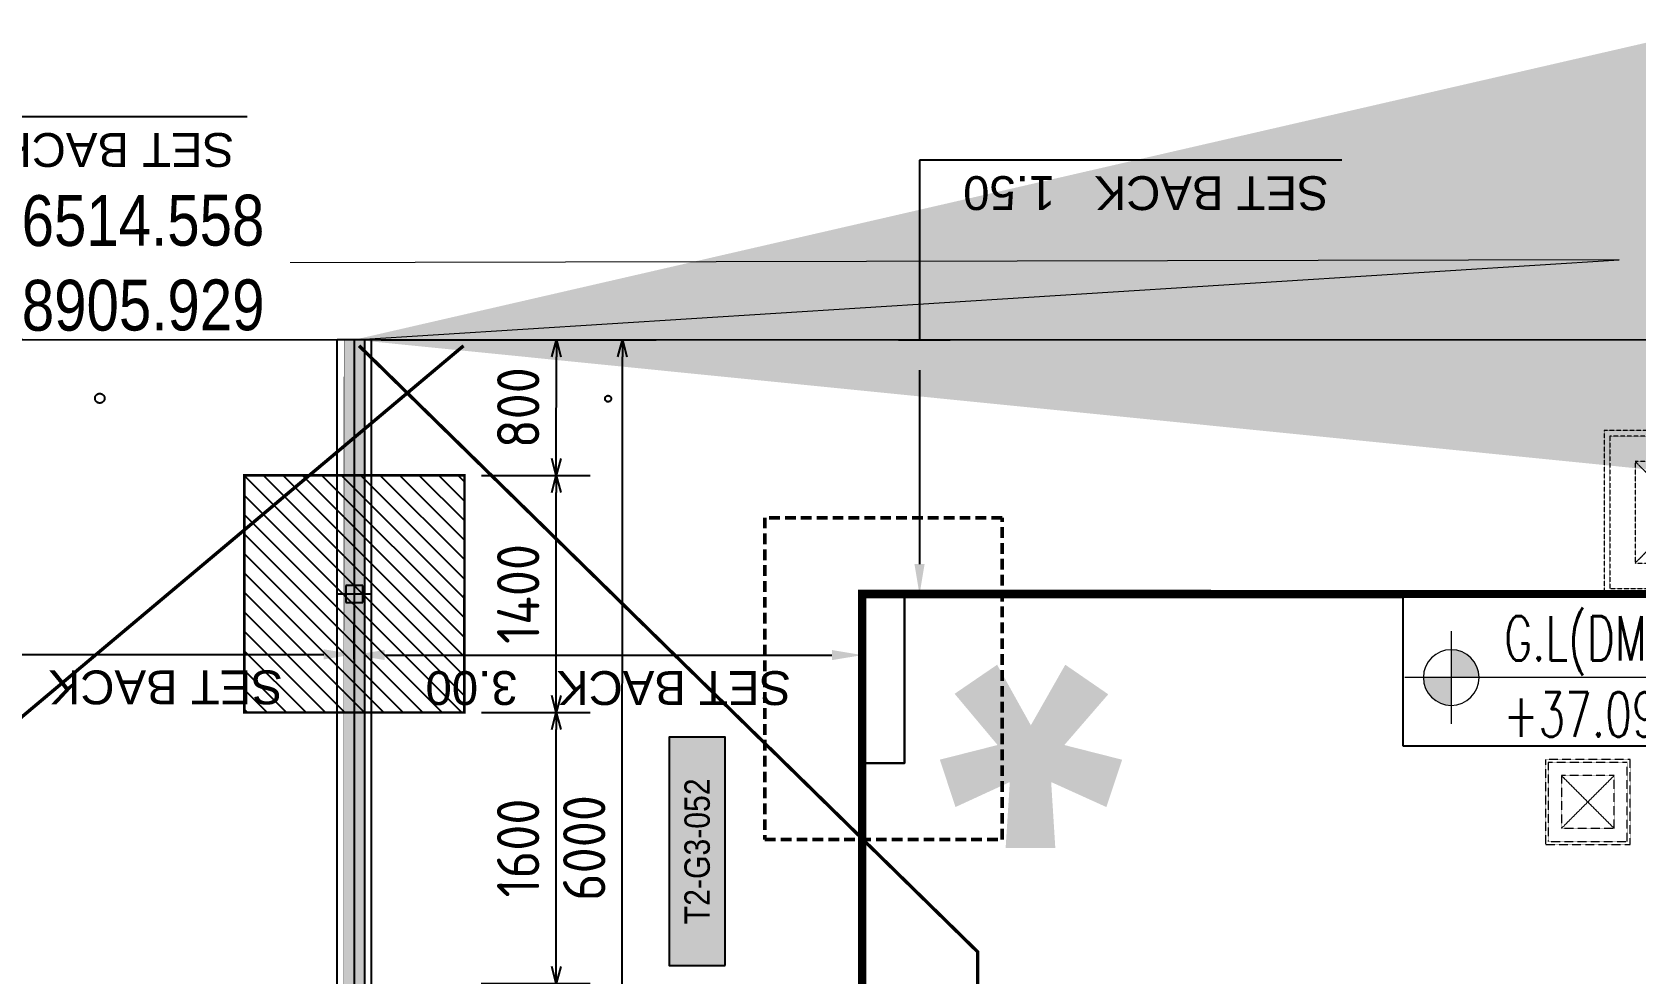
# Model space of a CAD drawing. Header units: centimetres. Extents: x -6122352 to 7132207, y -1694241 to 1947892.
# Drawn here: x 87774 to 97244, y -88209 to -82648 of the extents above; entities that cross this region are included whole.
import ezdxf
from ezdxf.enums import TextEntityAlignment as Align
from ezdxf.xclip import XClip

# ---------------------------------------------------------------- set-up
doc = ezdxf.new("R2010")
doc.units = ezdxf.units.CM
doc.header["$MEASUREMENT"] = 0
doc.header["$XCLIPFRAME"] = 2
doc.header["$PDMODE"] = 66
doc.header["$PDSIZE"] = 100
for name, pattern in [('23585-XR-AR-END-SETTING OUT PLAN$0$HIDDEN', [0.375, 0.25, -0.125]), ('DASHED2', [0.375, 0.25, -0.125]), ('XR-AR-END-SETTING OUT PLAN$0$23261-XR-AR-SI-GF$0$HIDDEN', [0.375, 0.25, -0.125])]:
    doc.linetypes.add(name, pattern=pattern)
for name, color, linetype in [('00-MI-DIM', 7, 'Continuous'), ('23585-XR-AR-BOUNDARY WALLS AND SETBACKS$0$setback', 7, 'XR-AR-END-SETTING OUT PLAN$0$23261-XR-AR-SI-GF$0$HIDDEN'), ('@MI-FOOTINGS', 7, 'Continuous'), ('@MI-REF LAYER', 7, 'Continuous'), ('@MI-TYPE-02', 6, 'Continuous'), ('B_TH_4', 7, 'Continuous'), ('PANEL-TAGS', 7, 'Continuous'), ('S-DIMENSION', 251, 'Continuous'), ('XREF1$0$S-LEVELS', 2, 'Continuous'), ('XREF1$0$TYPICAL NEW PROFILE', 3, 'Continuous')]:
    doc.layers.add(name, color=color, linetype=linetype)
doc.layers.add('08-Compound Wall-2', color=6, linetype='Continuous', lineweight=25, true_color=0xff00ff)
doc.layers.add('23585-XR-AR-DAMAC PLOT LIMITS$0$1-End units', color=7, linetype='Continuous', lineweight=5, true_color=0xf8991e)
for name, color, linetype, lineweight in [('23585-XR-AR-END-SETTING OUT PLAN$0$A-FLOR-UNDR', 8, '23585-XR-AR-END-SETTING OUT PLAN$0$HIDDEN', 5), ('@ Foundations', 4, 'DASHED2', 50), ('A-ANNO-TEXT', 3, 'Continuous', 25), ('XR-AR-END-SETTING OUT PLAN$0$23585-XR-AR-END-GROUND FLOOR$0$S-COLS', 51, 'Continuous', 40), ('XR-AR-END-SETTING OUT PLAN$0$23585-XR-AR-END-GROUND FLOOR$0$S-COLS-PATT', 8, 'Continuous', 5), ('XREF1$0$36-TAGLVL', 23, 'Continuous', 9)]:
    doc.layers.add(name, color=color, linetype=linetype, lineweight=lineweight)
doc.styles.add('Arial', font='arialbd.ttf')
doc.styles.add('Gen-Text', font='arial.ttf', dxfattribs={"height": 2.5})
doc.styles.add('JWC BHQ 3.00', font='swissc.ttf', dxfattribs={"height": 3})
doc.styles.add('PANELTAG_STYLE', font='arial.ttf')
doc.styles.add('Schueco-BEMSTIL', font='isocpeur.ttf', dxfattribs={"width": 0.9})
doc.styles.get("Standard").update_dxf_attribs({"font": 'arial.ttf'})
doc.styles.add('XREF1$0$DLT_TEXT', font='romans.shx', dxfattribs={"width": 0.7})
doc.dimstyles.new('Dim Arrow Ann', dxfattribs={"dimtxt": 2.5, "dimasz": 3, "dimexe": 1.5, "dimexo": 1.5, "dimgap": 1, "dimtad": 1, "dimdec": 0, "dimlfac": 1000, "dimzin": 0, "dimdsep": 46, "dimtxsty": 'Gen-Text', "dimblk": 'ARCHTICK', "dimcen": 0, "dimclrd": 7, "dimclre": 7, "dimclrt": 7, "dimadec": 0, "dimazin": 0, "dimtfac": 1, "dimtdec": 0, "dimtofl": 0, "dimtmove": 2, "dimatfit": 3, "dimfxl": 1, "dimtolj": 1, "dimtzin": 0, "dimlwd": 0, "dimlwe": 0, "dimarcsym": 0})
doc.dimstyles.new('MI- JWC-TXT-2.5 MM', dxfattribs={"dimscale": 1.5, "dimtxt": 2.5, "dimasz": 1, "dimexe": 2, "dimexo": 1, "dimgap": 1, "dimtad": 1, "dimdec": 0, "dimdsep": 46, "dimtxsty": 'Schueco-BEMSTIL', "dimblk": 'OPEN30', "dimcen": 0, "dimdle": 2, "dimclrd": 140, "dimclre": 8, "dimclrt": 40, "dimadec": 0, "dimazin": 2, "dimtfac": 1, "dimtdec": 0, "dimtix": 1, "dimtmove": 2, "dimatfit": 3, "dimldrblk": 'OPEN', "dimfxl": 2, "dimlwd": -1, "dimlwe": -1, "dimarcsym": 0})
doc.dimstyles.get("Standard").update_dxf_attribs({"dimtxt": 5, "dimasz": 0.5, "dimexe": 0.18, "dimexo": 0.0625, "dimgap": 0.09, "dimtad": 0, "dimtih": 1, "dimtoh": 1, "dimdec": 0, "dimzin": 0, "dimdsep": 46, "dimtxsty": 'Standard', "dimcen": 0.09, "dimadec": 0, "dimazin": 0, "dimtfac": 1, "dimtdec": 0, "dimtofl": 0, "dimtmove": 0, "dimatfit": 3, "dimfxl": 1, "dimtolj": 1, "dimtzin": 0, "dimarcsym": 0})

# ---------------------------------------------------------------- blocks, each defined once
blk = doc.blocks.new('23585-XR-AR-BOUNDARY WALLS AND SETBACKS')
at = {"layer": '08-Compound Wall-2'}
for points in [[(496514.6252557298, 2768906.002830742), (496532.2463287459, 2768889.856587013), (496534.3067708811, 2768892.105257509), (496538.3601700577, 2768896.529056611), (496542.4137756815, 2768900.952862748), (496546.4671700585, 2768905.376656611), (496550.520570064, 2768909.800456605), (496554.5739700577, 2768914.224256611), (496560.6192522304, 2768920.821795322), (496542.9971857687, 2768936.967041038)], [(496514.6252557298, 2768906.002830742), (496514.5576999985, 2768905.929099998), (496514.4901429757, 2768905.85537043)], [(496486.0484569206, 2768874.815229656), (496503.6697283639, 2768858.668986596), (496505.7301708809, 2768860.917657509), (496509.7837701971, 2768865.341656763), (496513.8371715791, 2768869.765258271), (496517.8905700583, 2768874.189056612), (496521.9439700579, 2768878.612856611), (496524.0719708814, 2768880.935257509), (496525.9973691489, 2768883.036655619), (496530.2533694326, 2768887.681655928), (496532.1112121206, 2768889.709130248), (496514.4901429755, 2768905.85537043)]]:
    blk.add_lwpolyline(points, dxfattribs=at)
at = {"layer": '23585-XR-AR-BOUNDARY WALLS AND SETBACKS$0$setback', "ltscale": 40, "const_width": 0.05}
blk.add_lwpolyline([(496532.0673623674, 2768893.95391039), (496532.1686264705, 2768894.064425312), (496536.2220017799, 2768898.488198366), (496540.2756266847, 2768902.912025546), (496544.3290017809, 2768907.335798366), (496548.382401789, 2768911.759598364), (496552.4358017773, 2768916.183398364), (496556.5893923498, 2768920.716433185), (496542.2115776765, 2768933.889312271), (496538.0586421989, 2768929.356943275), (496534.0052491076, 2768924.933150815), (496529.9518491079, 2768920.509350816), (496525.8982013824, 2768916.085698731), (496521.844849108, 2768911.661950815), (496517.6903034673, 2768907.127653947), (496532.0673623674, 2768893.95391039)], dxfattribs=at)
blk = doc.blocks.new('A$C9d9485f6')
at = {"layer": 'A-ANNO-TEXT', "rotation": 312.4881850805905}
blk.add_blockref('23585-XR-AR-BOUNDARY WALLS AND SETBACKS', (-2377088.534775567, -1504219.252137818), dxfattribs=at)
blk = doc.blocks.new('23585-XR-AR-DAMAC PLOT LIMITS')
at = {"layer": '23585-XR-AR-DAMAC PLOT LIMITS$0$1-End units', "color": 251, "true_color": 0x636466}
for points in [[(496532.2525000004, 2768889.715299999), (496514.5576999998, 2768905.929099999), (496520.7389000002, 2768912.6753), (496538.4338999996, 2768896.4615), (496534.3805, 2768892.037699999)], [(496526.0711000003, 2768882.9691), (496508.3761, 2768899.182700001), (496514.5576999998, 2768905.929099999), (496532.2525000004, 2768889.715299999), (496530.3271000003, 2768887.6141)]]:
    blk.add_lwpolyline(points, close=True, dxfattribs=at)
blk = doc.blocks.new('A$Cf093b529')
at = {"layer": 'A-ANNO-TEXT'}
blk.add_blockref('23585-XR-AR-DAMAC PLOT LIMITS', (-495391.9901121984, -2768603.441896566), dxfattribs=at)
blk = doc.blocks.new('_ArchTick')
at = {"color": 0, "linetype": 'ByBlock', "const_width": 0.15}
blk.add_lwpolyline([(-0.5, -0.5), (0.5, 0.5)], dxfattribs=at)
blk = doc.blocks.new('XR-AR-END-SETTING OUT PLAN$0$23585-XR-AR-END-GROUND FLOOR$0$A$C75a8815d')
at = {"layer": 'XR-AR-END-SETTING OUT PLAN$0$23585-XR-AR-END-GROUND FLOOR$0$S-COLS', "color": 252, "lineweight": 30}
blk.add_lwpolyline([(-0.02838230133056641, -3999.998283624649), (-0.0283818244934082, -2999.99828338623), (249.9716181755066, -2999.998282670975), (249.9716184139252, -3999.998283147812)], close=True, dxfattribs=at)
blk = doc.blocks.new('23585-XR-AR-END-SETTING OUT PLAN$0$MH-800')
at = {"ltscale": 5}
for p, q in [((-294.2866479934596, -650.7456844130211), (305.7133520064239, -50.74568441302017)), ((-294.2866479934596, -50.74568441302108), (305.7133520064239, -650.7456844130202))]:
    blk.add_line(p, q, dxfattribs=at)
for points in [[(-476.9225677270265, 131.8902353205449), (-476.9225677270265, -833.381604146587), (488.3492717399907, -833.381604146588), (488.3492717399907, 131.8902353205449)], [(-444.2866479934597, 99.25431558697892), (-444.2866479934596, -800.7456844130211), (455.7133520064239, -800.7456844130202), (455.7133520064241, 99.2543155869771)], [(-294.2866479934596, -50.74568441302108), (-294.2866479934596, -650.7456844130211), (305.7133520064239, -650.7456844130202), (305.7133520064239, -50.74568441302017)]]:
    blk.add_lwpolyline(points, close=True, dxfattribs=at)
blk = doc.blocks.new('XR-AR-END-SETTING OUT PLAN')
at = {"layer": '23585-XR-AR-END-SETTING OUT PLAN$0$A-FLOR-UNDR', "color": 8, "ltscale": 100, "xscale": -0.5182770836547854, "yscale": 0.5182770836547854, "zscale": 0.5182770836547854, "rotation": 270.0000009865863}
blk.add_blockref('23585-XR-AR-END-SETTING OUT PLAN$0$MH-800', (7466.668796461127, 2725.294538202917, -0.003005374467380919), dxfattribs=at)
at = {"layer": '23585-XR-AR-END-SETTING OUT PLAN$0$A-FLOR-UNDR', "color": 8, "ltscale": 100, "xscale": -1, "rotation": 270.0000009865863}
blk.add_blockref('23585-XR-AR-END-SETTING OUT PLAN$0$MH-800', (8215.359033365876, 1011.689828328039), dxfattribs=at)
at = {"layer": 'XR-AR-END-SETTING OUT PLAN$0$23585-XR-AR-END-GROUND FLOOR$0$S-COLS-PATT', "color": 8}
blk.add_blockref('XR-AR-END-SETTING OUT PLAN$0$23585-XR-AR-END-GROUND FLOOR$0$A$C75a8815d', (3000.129344239831, 5499.998310089111), dxfattribs=at)
blk = doc.blocks.new('END UNIT')
at = {"xscale": 0.001, "yscale": 0.001, "zscale": 0.001}
blk.add_blockref('XR-AR-END-SETTING OUT PLAN', (-9.150201729830158, 0), dxfattribs=at)
blk = doc.blocks.new('TH_4')
at = {"xscale": -1}
blk.add_blockref('END UNIT', (495826.3053798428, 2769130.514097063), dxfattribs=at)
at = {"insert": (495831.45537848, 2769133.514097056), "char_height": 2, "attachment_point": 2, "style": 'Arial'}
blk.add_mtext('\\pxqc;*', dxfattribs=at)
blk = doc.blocks.new('A$C780da55d')
at = {"layer": 'S-DIMENSION'}
for centre, radius in [((0, 0), 0.02813349758424844), ((39.30158065707656, -0.001709586009383202), 0.01815226144074724)]:
    blk.add_circle(centre, radius, dxfattribs=at)
at = {"layer": 'B_TH_4', "xscale": 1.000039159572381, "yscale": 1.000039159572381, "zscale": 1.000039159572381}
blk.add_blockref('TH_4', (-495814.0704651335, -2769239.302089663), dxfattribs=at)
blk = doc.blocks.new('23585-XR-AR-MALDIVE-2$0$TH_4')
blk.add_blockref('A$C780da55d', (495794.655359471, 2769130.864096801))
at = {"layer": '@ Foundations', "linetype": 'DASHED2', "ltscale": 0.25}
blk.add_lwpolyline([(495831.6304024773, 2769131.564569024), (495833.0304024774, 2769131.564569024), (495833.0304024774, 2769133.464569025), (495831.6304024773, 2769133.464569025)], close=True, dxfattribs=at)
blk = doc.blocks.new('A$Cc84df2ca')
at = {"color": 1, "true_color": 0xeb0000, "const_width": 0.01}
blk.add_lwpolyline([(33.14837637357414, 3.778585232794285e-05), (27.1483715409413, 0), (21.1483790515922, 0.0002447874285280704), (15.14837421895936, 0.0002070018090307713), (9.148369384929538, 0.0001692157238721848), (0.001146321650594473, 0.0001739775761961937), (0, 24.00009523076005), (9.14835335733369, 24.00004108878784), (15.14835819089785, 24.00007887603715), (21.14836302306503, 24.00011666072533), (27.14836785756052, 24.00015444727615), (33.14850780414417, 24.00004477263428), (39.14851263724267, 24.00008255988359), (42.29842148628086, 24.00006402377039), (42.29815494269133, 0.0002044944558292627)], close=True, dxfattribs=at)
blk = doc.blocks.new('A$C3d5adbb0')
at = {"color": 1, "true_color": 0xeb0000, "const_width": 0.009999999999999997}
blk.add_lwpolyline([(33.15020264964551, 0.001677757361903787), (27.15019791387022, 0.002752774395048618), (21.15019317576662, 0.003827791893854737), (15.15033592330292, 0.005037896335124969), (9.150196098722517, 0.006260396912693977), (0, 0.007950553204864264), (0.00471772626042366, 24.00780961895362), (2.854666186962277, 24.00720225670375), (9.154631254728884, 24.00613186182454), (12.00472720013931, 24.00565958512016), (15.15463599236682, 24.00505684455857), (21.15464072860777, 24.0039818265941), (27.15464546671137, 24.00290681025945), (33.15450271917507, 24.00169670605101), (39.15479002706707, 24.00060929218307), (42.30469881882891, 24.00000655138865), (42.30011617904529, 4.656612873077393e-10)], close=True, dxfattribs=at)
blk = doc.blocks.new('XREF1$0$LVL  ATTR')
at = {"color": 7}
blk.add_wipeout([(-0.33727806633866564, 0.38352486299273547), (1.8973092599409713, 0.38352486299273547), (1.8973092599409713, -0.45047952129880775), (-0.33727806633866564, -0.4504795212988073)], dxfattribs=at)
at = {"layer": 'XREF1$0$36-TAGLVL', "extrusion": (-4.888139810645865e-07, 1.406522031717416e-17, 0.9999999999998805)}
h = blk.add_hatch(color=252, dxfattribs=at)
h.paths.add_polyline_path([(-0.06536514837319736, 0.1562500046566129, 0.4142135623730951), (-0.2216151483731973, 4.656612873077392e-09), (-0.06536514837319736, 4.656612873077392e-09)])
h.paths.add_polyline_path([(0.09088485162680264, 4.656612873077392e-09), (-0.06536514837319736, 4.656612873077392e-09), (-0.06536514837319736, -0.1562499953433871, 0.4142135623730951)])
at = {"layer": 'XREF1$0$36-TAGLVL', "extrusion": (-4.888139810645865e-07, 1.406522031717408e-17, 0.9999999999998805)}
for p, q in [((-0.06536515014719235, -0.2604166821887048), (-0.06536515014719235, 0.2604166511446238)), ((1.351057254982072, -1.396983861923218e-08, 5.262988010916589e-07), (-0.3253053234689158, -1.396983861923218e-08, -1.018362459642307e-07))]:
    blk.add_line(p, q, dxfattribs=at)
blk.add_circle((-0.06536514830387681, -4.494034574497252e-25, 3.195139836529895e-08), 0.15625, dxfattribs=at)
at = {"layer": 'XREF1$0$S-LEVELS', "color": 1}
blk.add_lwpolyline([(-0.3372780663386656, 0.3835248629927364), (1.897309259940972, 0.3835248629927364), (1.897309259940972, -0.4504795212988069), (-0.3372780663386656, -0.4504795212988069)], close=True, dxfattribs=at)
at = {"layer": 'XREF1$0$TYPICAL NEW PROFILE', "color": 3, "style": 'XREF1$0$DLT_TEXT', "width": 0.7}
for tag, p in [('+0.00M', (0.2413431143818681, 0.067100426539497, -0.0001437184612911057)), ('S.S.L', (0.2413431143818681, -0.3452672204089993, -0.0001437184612911057))]:
    blk.add_attdef(tag, p, '', height=0.2500000000000001, dxfattribs=at)
blk = doc.blocks.new('*D431')
at = {"color": 0, "lineweight": -2, "transparency": 16777216}
for p, q in [((494356.3792061778, 2767860.58840963), (494356.8100595971, 2767860.58840963)), ((494356.6300595971, 2767859.264563664), (494356.6300595971, 2767860.40840963)), ((494356.7550082268, 2767859.084563664), (494356.4500595971, 2767859.084563664)), ((494356.6300595971, 2767858.02321701), (494356.6300595971, 2767859.084563664)), ((494354.1374538672, 2767858.02321701), (494356.6300595971, 2767858.02321701))]:
    blk.add_line(p, q, dxfattribs=at)
at = {"color": 0, "transparency": 16777216}
for points in [[(494356.6000595971, 2767860.40840963), (494356.6600595972, 2767860.40840963), (494356.6300595971, 2767860.58840963)], [(494356.6000595971, 2767859.264563664), (494356.6600595972, 2767859.264563664), (494356.6300595971, 2767859.084563664)]]:
    blk.add_solid(points, dxfattribs=at)
at = {"layer": 'Defpoints', "color": 0, "transparency": 16777216}
for p in [(494356.3167061778, 2767860.58840963), (494356.6300595971, 2767860.58840963), (494356.8175082268, 2767859.084563664)]:
    blk.add_point(p, dxfattribs=at)
at = {"color": 0, "transparency": 16777216, "insert": (494355.2937567329, 2767858.216627651), "char_height": 0.2, "attachment_point": 5}
blk.add_mtext('\\A1;SET BACK   1.50', dxfattribs=at)
blk = doc.blocks.new('*D432')
at = {"color": 0, "lineweight": -2, "transparency": 16777216}
for p, q in [((494356.967738219, 2767860.795374888), (494356.967738219, 2767861.126024267)), ((494359.9679978075, 2767860.970020371), (494359.9679978075, 2767860.766024267)), ((494359.7879978075, 2767860.946024267), (494357.1477382189, 2767860.946024267))]:
    blk.add_line(p, q, dxfattribs=at)
at = {"color": 0, "transparency": 16777216}
for points in [[(494357.1477382189, 2767860.976024267), (494357.1477382189, 2767860.916024267), (494356.967738219, 2767860.946024267)], [(494359.7879978075, 2767860.976024267), (494359.7879978075, 2767860.916024267), (494359.9679978075, 2767860.946024267)]]:
    blk.add_solid(points, dxfattribs=at)
at = {"layer": 'Defpoints', "color": 0, "transparency": 16777216}
for p in [(494359.9679978075, 2767861.032520371), (494356.967738219, 2767860.946024267), (494356.967738219, 2767860.732874888)]:
    blk.add_point(p, dxfattribs=at)
at = {"color": 0, "transparency": 16777216, "insert": (494358.4678680132, 2767861.139503121), "char_height": 0.2, "attachment_point": 5}
blk.add_mtext('\\A1;SET BACK   3.00', dxfattribs=at)
blk = doc.blocks.new('*D458')
at = {"color": 0, "lineweight": -2, "transparency": 16777216}
for p, q in [((494320.6675591104, 2767860.64648216), (494320.6675591104, 2767861.122288093)), ((494317.665110186, 2767860.966135566), (494317.665110186, 2767860.762288093)), ((494320.4875591104, 2767860.942288093), (494317.845110186, 2767860.942288093))]:
    blk.add_line(p, q, dxfattribs=at)
at = {"color": 0, "transparency": 16777216}
for points in [[(494317.845110186, 2767860.972288093), (494317.845110186, 2767860.912288093), (494317.665110186, 2767860.942288093)], [(494320.4875591104, 2767860.972288093), (494320.4875591104, 2767860.912288093), (494320.6675591104, 2767860.942288093)]]:
    blk.add_solid(points, dxfattribs=at)
at = {"layer": 'Defpoints', "color": 0, "transparency": 16777216}
for p in [(494317.665110186, 2767861.028635566), (494317.665110186, 2767860.942288093), (494320.6675591104, 2767860.58398216)]:
    blk.add_point(p, dxfattribs=at)
at = {"color": 0, "transparency": 16777216, "insert": (494319.1663346482, 2767861.135766947), "char_height": 0.2, "attachment_point": 5}
blk.add_mtext('\\A1;SET BACK   3.00', dxfattribs=at)
blk = doc.blocks.new('*D460')
at = {"color": 0, "lineweight": -2, "transparency": 16777216}
for p, q in [((494320.538818908, 2767860.580788038), (494320.9696700313, 2767860.580788038)), ((494320.7896700313, 2767859.263577361), (494320.7896700313, 2767860.400788038)), ((494320.7550907469, 2767859.083577361), (494320.6096700314, 2767859.083577361)), ((494320.7896700313, 2767857.769254376), (494320.7896700313, 2767859.083577361)), ((494318.2970643014, 2767857.769254376), (494320.7896700313, 2767857.769254376))]:
    blk.add_line(p, q, dxfattribs=at)
at = {"color": 0, "transparency": 16777216}
for points in [[(494320.7596700313, 2767860.400788038), (494320.8196700314, 2767860.400788038), (494320.7896700313, 2767860.580788038)], [(494320.7596700313, 2767859.263577361), (494320.8196700314, 2767859.263577361), (494320.7896700313, 2767859.083577361)]]:
    blk.add_solid(points, dxfattribs=at)
at = {"layer": 'Defpoints', "color": 0, "transparency": 16777216}
for p in [(494320.476318908, 2767860.580788038), (494320.7896700313, 2767860.580788038), (494320.8175907469, 2767859.083577361)]:
    blk.add_point(p, dxfattribs=at)
at = {"color": 0, "transparency": 16777216, "insert": (494319.4533671671, 2767857.962665016), "char_height": 0.2, "attachment_point": 5}
blk.add_mtext('\\A1;SET BACK   1.50', dxfattribs=at)
blk = doc.blocks.new('_Open30')
at = {"color": 0, "linetype": 'ByBlock', "lineweight": -2}
for p, q in [((-1, 0.26794919), (0, 0)), ((0, 0), (-1, -0.26794919)), ((0, 0), (-1, 0))]:
    blk.add_line(p, q, dxfattribs=at)
blk = doc.blocks.new('*D1453')
at = {"layer": '00-MI-DIM', "color": 8, "transparency": 16777216}
for p, q in [((395143.2053582379, -176672.3708416616), (396766.8447461087, -176672.661752995)), ((395141.0783692558, -182672.3704646548), (396765.7697118627, -182672.6615644694))]:
    blk.add_line(p, q, dxfattribs=at)
at = {"layer": '00-MI-DIM', "color": 140, "transparency": 16777216}
blk.add_line((396565.7876323106, -182572.6257315991), (396566.8268320813, -176772.6259169144), dxfattribs=at)
at = {"layer": 'Defpoints', "color": 0, "transparency": 16777216}
for p in [(395043.205359843, -176672.3529244239), (396566.844749319, -176672.6259185196), (395041.078370861, -182672.3525474171)]:
    blk.add_point(p, dxfattribs=at)
at = {"layer": '00-MI-DIM', "color": 140, "transparency": 16777216, "xscale": 100, "yscale": 100, "zscale": 100}
for p, rotation in [((396566.844749319, -176672.6259185196), 89.98973417893167), ((396565.7697150729, -182672.625729994), 269.9897341789317)]:
    blk.add_blockref('_Open30', p, dxfattribs=dict(at, rotation=rotation))
at = {"layer": '00-MI-DIM', "color": 40, "transparency": 16777216, "insert": (396341.3072358075, -179672.5855104933), "char_height": 250, "attachment_point": 5, "rotation": 89.98973417893166, "style": 'Schueco-BEMSTIL'}
blk.add_mtext('6000', dxfattribs=at)
blk = doc.blocks.new('_Open')
at = {"color": 0, "linetype": 'ByBlock', "lineweight": -2}
for p, q in [((-1, 0.1666666666666667), (0, 0)), ((-1, -0.1666666666666667), (0, 0)), ((0, 0), (-1, 0))]:
    blk.add_line(p, q, dxfattribs=at)
blk = doc.blocks.new('T2-FOOTING PLAN')
at = {"layer": '@MI-FOOTINGS', "transparency": 33554679}
h = blk.add_hatch(dxfattribs=at)
h.set_pattern_fill('ANSI31', color=8, scale=650)
h.set_pattern_definition([(45, (0, 0), (-57.45242597140699, 57.45242597140699), [])])
h.paths.add_polyline_path([(-700, 650), (700, 650), (700, -650), (-700, -650)])
at = {"layer": '@MI-FOOTINGS', "color": 160, "true_color": 0x3340f0, "const_width": 15}
blk.add_lwpolyline([(-700, 650), (700, 650), (700, -650), (-700, -650)], close=True, dxfattribs=at)
at = {"layer": '@MI-FOOTINGS', "color": 30}
blk.add_point((0, 0), dxfattribs=at)
blk = doc.blocks.new('*D1437')
at = {"layer": '00-MI-DIM', "color": 8, "transparency": 16777216}
for p, q in [((395733.8892065794, -178872.4766522795), (396376.2915992444, -178872.5917530451)), ((395733.6010149609, -180472.4766731001), (396376.0049234327, -180472.5917741373))]:
    blk.add_line(p, q, dxfattribs=at)
at = {"layer": '00-MI-DIM', "color": 140, "transparency": 16777216}
blk.add_line((396176.0228438807, -180372.555941267), (396176.273685217, -178972.5559169645), dxfattribs=at)
at = {"layer": 'Defpoints', "color": 0, "transparency": 16777216}
for p in [(395633.8892081845, -178872.4587350418), (396176.2916024547, -178872.5559185697), (395633.601016566, -180472.4587558623)]:
    blk.add_point(p, dxfattribs=at)
at = {"layer": '00-MI-DIM', "color": 140, "transparency": 16777216, "xscale": 100, "yscale": 100, "zscale": 100}
for p, rotation in [((396176.2916024547, -178872.5559185697), 89.98973417893167), ((396176.004926643, -180472.5559396618), 269.9897341789317)]:
    blk.add_blockref('_Open30', p, dxfattribs=dict(at, rotation=rotation))
at = {"layer": '00-MI-DIM', "color": 40, "transparency": 16777216, "insert": (395951.1482681605, -179672.5156153309), "char_height": 250, "attachment_point": 5, "rotation": 89.98973417893166, "style": 'Schueco-BEMSTIL'}
blk.add_mtext('1600', dxfattribs=at)
blk = doc.blocks.new('*D1439')
at = {"layer": '00-MI-DIM', "color": 8, "transparency": 16777216}
for p, q in [((395734.140047927, -177472.4766747514), (396376.5424405919, -177472.591775517)), ((395733.8892065792, -178872.4766522795), (396376.2915992639, -178872.5917530451))]:
    blk.add_line(p, q, dxfattribs=at)
at = {"layer": '00-MI-DIM', "color": 140, "transparency": 16777216}
blk.add_line((396176.309519712, -178772.5559201748), (396176.5245265645, -177572.5559394365), dxfattribs=at)
at = {"layer": 'Defpoints', "color": 0, "transparency": 16777216}
for p in [(395634.1400495321, -177472.4587575137), (396176.5424438022, -177472.5559410416), (395633.8892081844, -178872.4587350418)]:
    blk.add_point(p, dxfattribs=at)
at = {"layer": '00-MI-DIM', "color": 140, "transparency": 16777216, "xscale": 100, "yscale": 100, "zscale": 100}
for p, rotation in [((396176.5424438022, -177472.5559410416), 89.98973417893167), ((396176.2916024742, -178872.5559185697), 269.9897341789317)]:
    blk.add_blockref('_Open30', p, dxfattribs=dict(at, rotation=rotation))
at = {"layer": '00-MI-DIM', "color": 40, "transparency": 16777216, "insert": (395951.4170267498, -178172.5156160208), "char_height": 250, "attachment_point": 5, "rotation": 89.98973417893166, "style": 'Schueco-BEMSTIL'}
blk.add_mtext('1400', dxfattribs=at)
blk = doc.blocks.new('*D1479')
at = {"layer": '00-MI-DIM', "color": 8, "transparency": 16777216}
for p, q in [((395143.2053582379, -176672.3708416616), (396376.685778483, -176672.5918472842)), ((395734.140047927, -177472.4766747514), (396376.542440592, -177472.591775517))]:
    blk.add_line(p, q, dxfattribs=at)
at = {"layer": '00-MI-DIM', "color": 140, "transparency": 16777216}
blk.add_line((396176.56036104, -177372.5559426467), (396176.6678644557, -176772.5560112036), dxfattribs=at)
at = {"layer": 'Defpoints', "color": 0, "transparency": 16777216}
for p in [(395043.205359843, -176672.3529244239), (396176.6857816934, -176672.5560128088), (395634.1400495321, -177472.4587575137)]:
    blk.add_point(p, dxfattribs=at)
at = {"layer": '00-MI-DIM', "color": 140, "transparency": 16777216, "xscale": 100, "yscale": 100, "zscale": 100}
for p, rotation in [((396176.6857816934, -176672.5560128088), 89.98973417893167), ((396176.5424438023, -177472.5559410416), 269.9897341789317)]:
    blk.add_blockref('_Open30', p, dxfattribs=dict(at, rotation=rotation))
at = {"layer": '00-MI-DIM', "color": 40, "transparency": 16777216, "insert": (395951.6141163594, -177072.5156631403), "char_height": 250, "attachment_point": 5, "rotation": 89.98973417893166, "style": 'Schueco-BEMSTIL'}
blk.add_mtext('800', dxfattribs=at)
blk = doc.blocks.new('PANELTAG')
at = {"layer": 'PANEL-TAGS', "color": 1}
blk.add_lwpolyline([(-13.49999999999989, -3.300000000000182), (13.50000000000011, -3.300000000000182), (13.50000000000011, 3.299999999999727), (-13.49999999999989, 3.299999999999727)], close=True, dxfattribs=at)
at = {"layer": 'PANEL-TAGS', "color": 40, "true_color": 0xffd700}
blk.add_solid([(-13.49999999999989, -3.300000000000182), (13.50000000000011, -3.300000000000182), (-13.49999999999989, 3.299999999999727), (13.50000000000011, 3.299999999999727)], dxfattribs=at)
at = {"layer": 'PANEL-TAGS', "color": 5, "style": 'PANELTAG_STYLE', "width": 0.85}
blk.add_attdef('TAGNO', text='', height=3, dxfattribs=at).set_placement((1.13686837721616e-13, -4.547473508864641e-13), align=Align.MIDDLE)
blk = doc.blocks.new('M3 REF WITH TABLES')
at = {"color": 1, "const_width": 0.01999999999999999}
for points in [[(57.61723286483902, 62.82835623947904), (57.37947897828417, 57.27720345882699), (64.3141698797699, 50.90252933371812), (64.06413725775201, 50.62570517417043), (64.3141698797699, 50.90252933371812), (69.52931213181, 46.15104598086327), (75.21472128113965, 46.70776416221634)], [(57.20067118969746, 62.37373535102233), (62.30738789052702, 62.65021186042577), (72.09442844771547, 53.70689465757459), (72.34833414893365, 53.9801707486622), (72.09442844771547, 53.70689465757459), (74.45312023937004, 51.5195779344067), (74.79307378083467, 46.24843301204965)]]:
    blk.add_lwpolyline(points, dxfattribs=at)
blk = doc.blocks.new('A$Cc9adf89e')
at = {"color": 1, "true_color": 0xeb0000, "const_width": 0.01}
blk.add_lwpolyline([(34.72859038040042, -22.72902049310505), (28.72858554770937, -22.72905827872455), (22.72859305830207, -22.72881349129602), (16.72858822613489, -22.72885127691552), (10.72858339169761, -22.72888906300068), (1.581360328709707, -22.72888430161402), (1.580214007000905, 1.271036951802671), (10.7285673643928, 1.270982810296118), (16.72857219778234, 1.271020597312599), (22.72857703006594, 1.271058382000774), (28.72858186450321, 1.271096168551594), (34.72872181079583, 1.270986494142562), (40.72872664424358, 1.271024281159043), (43.87863549351459, 1.271005745045841), (43.87836894957582, -22.72885378403589)], close=True, dxfattribs=at)
dim = blk.add_linear_dim(base=(40.87850644846912, -20.8674505748786), p1=(43.87876603699988, -20.78095447085798), p2=(40.87850644846912, -21.08059995435178), text='SET BACK   <>', dimstyle='Standard', override={"dimtxt": 0.2, "dimtad": 1, "dimtih": 0, "dimdec": 2})
dim.commit()
dim.dimension.update_dxf_attribs({"geometry": '*D432', "text_midpoint": (42.3786362427054, -20.67397172097117), "insert": (-494316.0892317705, -2767881.813474842)})
dim = blk.add_linear_dim(base=(40.540827826655, -21.22506521176547), p1=(40.72827645606594, -22.7289111786522), p2=(40.22747440711828, -21.22506521269679), angle=90, text='SET BACK   <>', dimstyle='Standard', override={"dimtxt": 0.2, "dimtad": 1, "dimtih": 0, "dimdec": 2, "dimtmove": 1})
dim.commit()
dim.dimension.update_dxf_attribs({"geometry": '*D431', "text_midpoint": (40.36997837125091, -23.79025783203542), "dimtype": 128, "insert": (-494316.0892317705, -2767881.813474842)})
blk = doc.blocks.new('A$C9fa2b657')
at = {"color": 1, "true_color": 0xeb0000, "const_width": 0.01}
blk.add_lwpolyline([(33.15020264982013, 1.309125556144863), (27.15019791392842, 1.310200573410839), (21.15019317617407, 1.311275590676814), (15.15033592365216, 1.312485694885254), (9.150196098838933, 1.313708195462823), (0, 1.315398351754993), (0.004717726144008338, 25.31525741796941), (2.8546661871369, 25.31465005502105), (9.154631254612468, 25.31357966037467), (12.00472720031394, 25.31310738390312), (15.15463599230861, 25.31250464357436), (21.15464072872419, 25.31142962537706), (27.15464546642033, 25.31035460857674), (33.15450271894224, 25.30914450483397), (39.15479002712527, 25.3080570907332), (42.3046988187125, 25.30745434993878), (42.30011617962737, 1.30744779901579)], close=True, dxfattribs=at)
dim = blk.add_linear_dim(base=(0.0003821346908807755, 3.173033717554063), p1=(3.002831059042364, 2.814727784600109), p2=(0.0003821346908807755, 3.25938118994236), text='SET BACK   <>', dimstyle='Standard', override={"dimtxt": 0.2, "dimtad": 1, "dimtih": 0, "dimdec": 2})
dim.commit()
dim.dimension.update_dxf_attribs({"geometry": '*D458', "text_midpoint": (1.501606596866623, 3.366512571461499), "insert": (-494317.6647280513, -2767857.769254376)})
dim = blk.add_linear_dim(base=(3.124941980000585, 2.811533662024885), p1=(3.152862695336808, 1.31432298431173), p2=(2.811590856465045, 2.811533661093563), angle=90, text='SET BACK   <>', dimstyle='Standard', override={"dimtxt": 0.2, "dimtad": 1, "dimtih": 0, "dimdec": 2, "dimtmove": 1})
dim.commit()
dim.dimension.update_dxf_attribs({"geometry": '*D460', "text_midpoint": (2.412190602684859, -4.656612873077393e-10), "dimtype": 128, "insert": (-494317.6647280513, -2767857.769254376)})
blk = doc.blocks.new('T2-MID PARTITION HALF')
at = {"layer": '@MI-TYPE-02'}
h = blk.add_hatch(color=256, dxfattribs=at)
h.dxf.hatch_style = 1
h.paths.add_polyline_path([(-62.15138388785999, 5901.874394861981), (-59.9999962298898, 0.02126988981035538), (59.99999622994801, -0.02126988983945921), (57.84860857197782, 5901.831855082302)])
h.paths.add_polyline_path([(-60.02084992430173, 11911.87401722674), (-62.147838906385, 5911.874394233659), (57.85215355351102, 5911.831854454009), (59.97914253553608, 11911.83147744715)])
h.paths.add_polyline_path([(-57.89031596080167, 17921.87363959159), (-60.01730494288495, 11921.87401659845), (59.98268751701107, 11921.8314768188), (62.10967649909435, 17921.83109981197)])
h.paths.add_polyline_path([(-55.7597819971852, 23931.87326195638), (-57.88677097921027, 17931.8736389633), (62.11322148062754, 17931.83109918362), (64.24021046271082, 23931.83072217679)])
at = {"layer": '@MI-TYPE-02', "const_width": 2.5}
blk.add_lwpolyline([(-55.7597819971852, 23931.87326195638), (-57.88677097921027, 17931.8736389633), (62.11322148062754, 17931.83109918362), (64.24021046271082, 23931.83072217679)], close=True, dxfattribs=at)
at = {"layer": '@MI-FOOTINGS', "rotation": 89.98973417812736}
blk.add_blockref('T2-FOOTING PLAN', (5.049489911296405, 22431.84136237719), dxfattribs=at)
at = {"layer": '00-MI-DIM'}
dim = blk.add_linear_dim(base=(1587.879599938751, 23931.55772808113), p1=(62.11322148062754, 17931.83109918362), p2=(64.24021046271082, 23931.83072217679), angle=89.98973417893167, dimstyle='MI- JWC-TXT-2.5 MM', dxfattribs=at)
dim.commit()
dim.dimension.update_dxf_attribs({"geometry": '*D1453', "text_midpoint": (1587.34208281571, 20931.55782232253), "dimtype": 128, "insert": (-394978.9651493803, 200604.1836466007)})
at = {"layer": '00-MI-DIM', "color": 6}
dim = blk.add_linear_dim(base=(1197.72063231311, 23931.62763379194), p1=(655.174900151731, 23131.72488908703), p2=(64.24021046271082, 23931.83072217679), angle=89.98973417893167, dimstyle='MI- JWC-TXT-2.5 MM', dxfattribs=at)
dim.commit()
dim.dimension.update_dxf_attribs({"geometry": '*D1479', "text_midpoint": (972.648966979119, 23531.66798346039), "insert": (-394978.9651493803, 200604.1836466007)})
at = {"layer": '00-MI-DIM'}
for base, p1, p2, picture, middle in [((1197.577294421964, 23131.62770555911), (654.9240588041139, 21731.72491155891), (655.174900151731, 23131.72488908703), '*D1439', (972.4518773695454, 22431.66803057992)), ((1197.326453074464, 21731.62772803102), (654.6358671857743, 20131.72489073835), (654.9240588042303, 21731.72491155891), '*D1437', (972.1831187802018, 20931.66803126977))]:
    dim = blk.add_linear_dim(base=base, p1=p1, p2=p2, angle=89.98973417893167, dimstyle='MI- JWC-TXT-2.5 MM', dxfattribs=at)
    dim.commit()
    dim.dimension.update_dxf_attribs({"geometry": picture, "text_midpoint": middle, "insert": (-394978.9651493803, 200604.1836466007)})

msp = doc.modelspace()

# ---------------------------------------------------------------- block references
at = {"layer": '@MI-REF LAYER', "xscale": 1000, "yscale": 1000, "zscale": 1000}
msp.add_blockref('A$C9d9485f6', (-23958.95045533385, 48155.57226163784), dxfattribs=at)

# ---------------------------------------------------------------- leaders
at = {"annotation_type": 0, "has_hookline": 1, "hookline_direction": 1, "text_width": 2372.142857142857, "horizontal_direction": (0.9999976613773172, 0.002162692742090245, 0)}
msp.add_leader([(89676.33369060031, -84464.08878115402), (97145.64594872225, -83992.623529559), (89145.6646577037, -84009.92507149572)], dimstyle='Dim Arrow Ann', override={"dimscale": 0, "dimasz": 8000, "dimtad": 0}, dxfattribs=at)

# ---------------------------------------------------------------- next in the draw order: block references
at = {"layer": '@MI-REF LAYER'}
ref = msp.add_blockref('23585-XR-AR-MALDIVE-2$0$TH_4', (496417964.9591807, 2768957759.234045), dxfattribs=dict(at, xscale=1000, yscale=1000, zscale=1000, rotation=179.9898026793493))
XClip(ref).set_block_clipping_path([(495835.3952632253, 2769130.5143983634), (495835.3955449336, 2769154.454259045), (495832.31072781887, 2769154.454277743), (495826.31069717463, 2769154.4542400045), (495820.3105747942, 2769154.45435022), (495814.30548654683, 2769154.454312696), (495808.3105498841, 2769154.4542752365), (495802.31054505054, 2769154.4543360225), (495793.35712816194, 2769154.454291232), (495793.3583734059, 2769130.514380163)])

# ---------------------------------------------------------------- next in the draw order: texts
at = {"layer": '00-MI-DIM', "color": 20, "insert": (89145.6546577271, -84009.92509312264), "char_height": 300, "attachment_point": 6, "rotation": 0.12391326310081709, "style": 'JWC BHQ 3.00', "bg_fill": 3, "box_fill_scale": 1.5, "bg_fill_color": 256, "bg_fill_true_color": 13158600, "bg_fill_transparency": 0}
msp.add_mtext('\\A1;E 496514.558\\PN 2768905.929', dxfattribs=at)

# ---------------------------------------------------------------- next in the draw order: linework, layer by layer
at = {"layer": '@MI-REF LAYER', "color": 1, "const_width": 20}
msp.add_lwpolyline([(89704.51714183255, -84499.81487833228), (93357.67334171281, -88078.8433082361), (93373.28718370131, -101336.6274996764), (93746.30312338374, -101339.2800105728), (93373.28718370131, -101336.6274996764), (93353.47972594302, -104553.3632799489), (89696.07428644488, -108364.3897366892)], dxfattribs=at)

# ---------------------------------------------------------------- next in the draw order: block references
at = {"layer": '@MI-REF LAYER'}
ref = msp.add_blockref('23585-XR-AR-MALDIVE-2$0$TH_4', (495862223.3068303, 2769049743.418423), dxfattribs=dict(at, xscale=1000, yscale=1000, zscale=1000, rotation=180.0004263457452))
XClip(ref).set_block_clipping_path([(495835.392424888, 2769130.5103818076), (495835.3967513023, 2769154.450356969), (495832.30707694823, 2769154.410980098), (495826.3067906522, 2769154.412067512), (495820.30693135364, 2769154.4132776167), (495814.3069288675, 2769154.4143526326), (495808.30692413123, 2769154.41542765), (495805.1570141213, 2769154.416030391), (495802.30692738434, 2769154.4565039617), (495796.01202966133, 2769154.457572191), (495793.2170129507, 2769154.458168634), (495793.2122923648, 2769130.5183110787)])
at = {"layer": 'PANEL-TAGS'}
ref = msp.add_blockref('PANELTAG', (91700.49998205015, -87484.76926377788), dxfattribs=dict(at, xscale=50.00000000000001, yscale=50.00000000000001, zscale=50.00000000000001, rotation=90.00000000000001))
ref.add_attrib('TAGNO', 'T2-G3-052', dxfattribs={"color": 5, "height": 150, "rotation": 90, "style": 'PANELTAG_STYLE', "width": 0.8499999999999999}).set_placement((91700.49998205015, -87484.76926377788), align=Align.MIDDLE_CENTER)

# ---------------------------------------------------------------- next in the draw order: linework, layer by layer
at = {"layer": '@MI-REF LAYER', "color": 1, "const_width": 20}
msp.add_lwpolyline([(90321.1237987033, -84499.92497197539), (86067.02983505567, -88074.06943648291), (86050.21104494687, -97493.52405067268), (85677.19473557822, -97496.124113636), (86050.21104494687, -97493.52405067268), (86068.90706651313, -104548.5898349335), (90319.58953007295, -108365.0686993733)], dxfattribs=at)

# ---------------------------------------------------------------- next in the draw order: block references
at = {"layer": '@MI-REF LAYER', "color": 10, "xscale": 1000, "yscale": 1000, "zscale": 1000}
for name, p, rotation in [('A$C9fa2b657', (89676.48429002003, -83148.6926931697), 180.0004263467067), ('A$Cc84df2ca', (131974.648386188, -84471.41671545815), 179.9897998700953), ('A$C3d5adbb0', (89676.49401939624, -84456.14049319678), 180.0004263450647)]:
    msp.add_blockref(name, p, dxfattribs=dict(at, rotation=rotation))
at = {"layer": '@MI-TYPE-02', "color": 6}
msp.add_blockref('T2-MID PARTITION HALF', (89671.54696476046, -108396.7786392529), dxfattribs=at)

# ---------------------------------------------------------------- next in the draw order: block references
at = {"layer": '@MI-REF LAYER', "color": 7}
ref = msp.add_blockref('XREF1$0$LVL  ATTR', (96222.13379039627, -86458.68236103871, -0.003005426653902673), dxfattribs=dict(at, xscale=-1051.480567989675, yscale=1051.480567989676, zscale=1051.480567989675, rotation=179.9901596973603))
ref.add_attrib('S.S.L', 'G.L(DMD)', (96465.19732771933, -86358.55247361447, -0.154122595963503), dxfattribs={"layer": 'XREF1$0$TYPICAL NEW PROFILE', "color": 3, "height": 262.8701419974187, "rotation": 359.9901629900874, "style": 'XREF1$0$DLT_TEXT', "width": 0.7})
ref.add_attrib('+0.00M', '+37.09M', (96462.89465258401, -86807.88707623583, -0.154122595963503), dxfattribs={"layer": 'XREF1$0$TYPICAL NEW PROFILE', "color": 3, "height": 262.8701419974187, "rotation": 359.9901629900874, "style": 'XREF1$0$DLT_TEXT', "width": 0.7})

# ---------------------------------------------------------------- next in the draw order: block references
at = {"layer": '@MI-REF LAYER', "xscale": 1000, "yscale": 1000, "zscale": 1000}
for name, p, rotation in [('A$Cf093b529', (-891608.7329339073, 539022.7201118186), 312.4882903633292), ('M3 REF WITH TABLES', (5073.57098191743, -84448.84299303715), 312.4882889992022)]:
    msp.add_blockref(name, p, dxfattribs=dict(at, rotation=rotation))
at = {"layer": '@MI-REF LAYER', "color": 10, "xscale": 1000, "yscale": 1000, "zscale": 1000, "rotation": 179.9897998693747}
msp.add_blockref('A$Cc9adf89e', (133550.8160084696, -107200.7559525327), dxfattribs=at)

doc.saveas('drawing.dxf')
